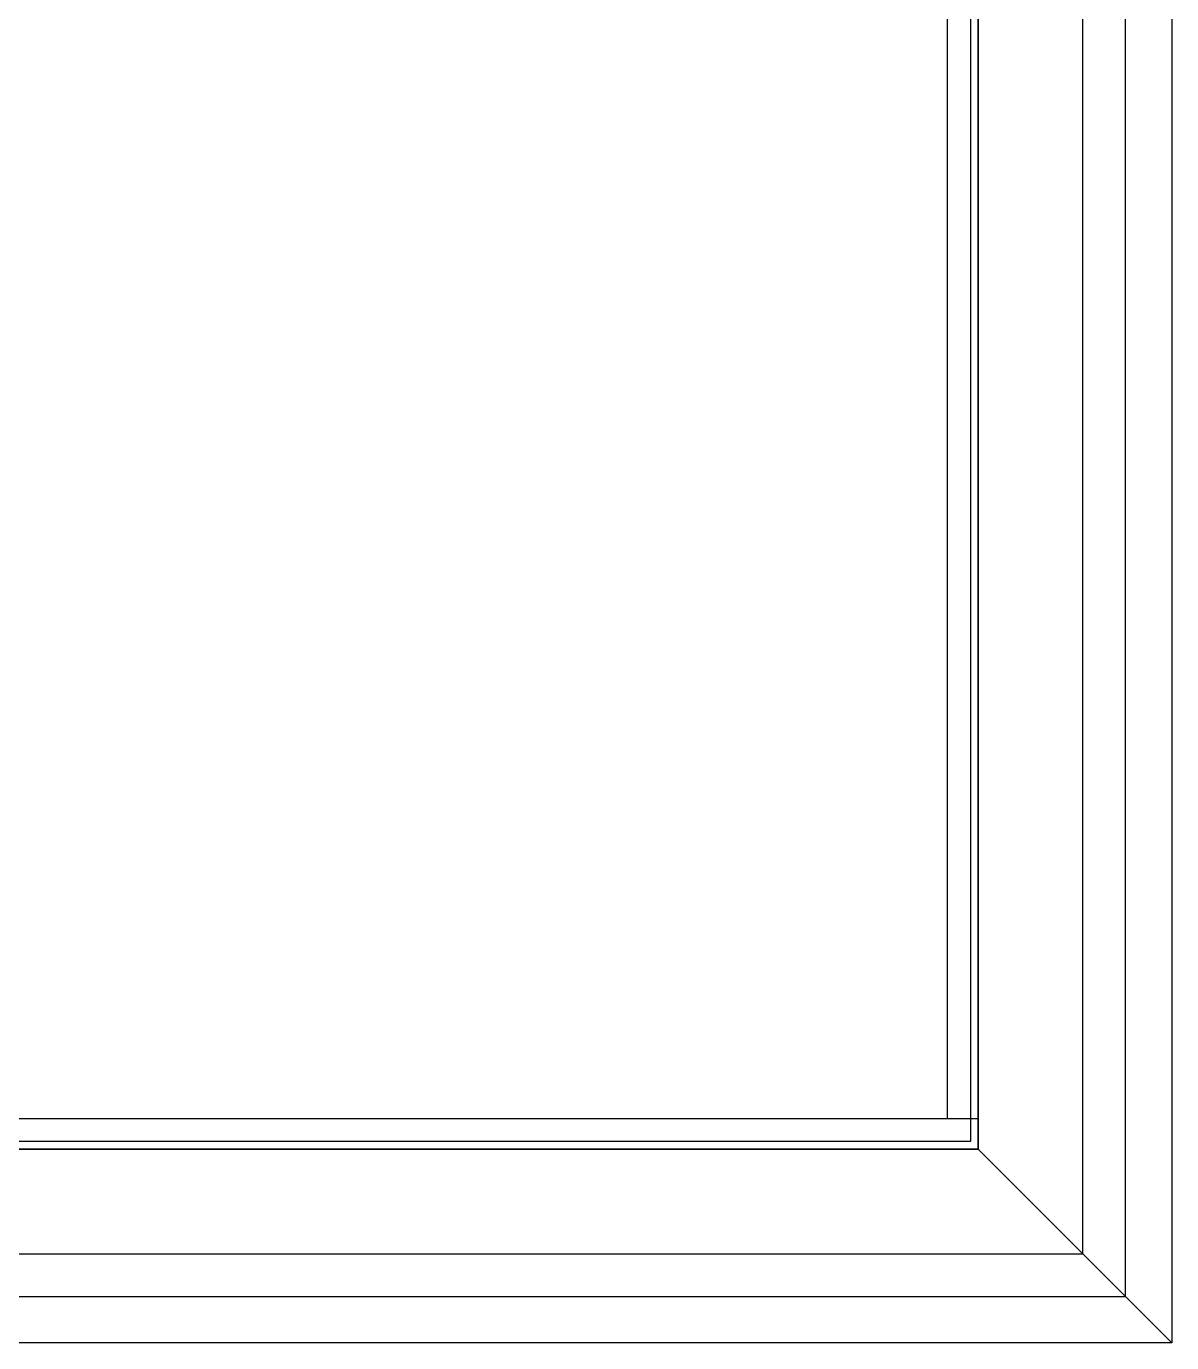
# Model space of a CAD drawing. Header units: millimetres. Extents: x -71832 to -66467, y 2511 to 5495.
# Drawn here: x -69488 to -68738, y 3063 to 3926 of the extents above; entities that cross this region are included whole.
import ezdxf

# ---------------------------------------------------------------- set-up
doc = ezdxf.new("R2010")
doc.units = ezdxf.units.MM

msp = doc.modelspace()

# ---------------------------------------------------------------- linework, layer by layer
for p, q in [((-68767.89, 3093.7), (-68767.89, 5273.1)), ((-68795.89, 3121.7), (-68795.89, 5245.1)), ((-68864.4, 3190.2), (-68864.4, 5176.39)), ((-68884.4, 3210.2), (-68884.4, 5156.59)), ((-70205.74, 3210.2), (-68864.4, 3210.2)), ((-70205.74, 3190.2), (-68864.4, 3190.2)), ((-68864.4, 3190.2), (-68737.59, 3063.4)), ((-70205.74, 3121.7), (-68795.89, 3121.7)), ((-71647.29, 3093.7), (-68767.89, 3093.7))]:
    msp.add_line(p, q)
for points in [[(-68737.59, 3063.4), (-71677.59, 3063.4), (-71677.59, 5303.4), (-68737.59, 5303.4)], [(-70226.34, 5176.39), (-68864.4, 5176.39), (-68864.4, 3190.2), (-70226.34, 3190.2)], [(-70221.34, 5171.39), (-68869.4, 5171.39), (-68869.4, 3195.2), (-70221.34, 3195.2)], [(-68884.4, 5156.59), (-70186.63, 5156.59), (-70186.63, 3210.2), (-68884.4, 3210.2)]]:
    msp.add_lwpolyline(points, close=True)

doc.saveas('drawing.dxf')
